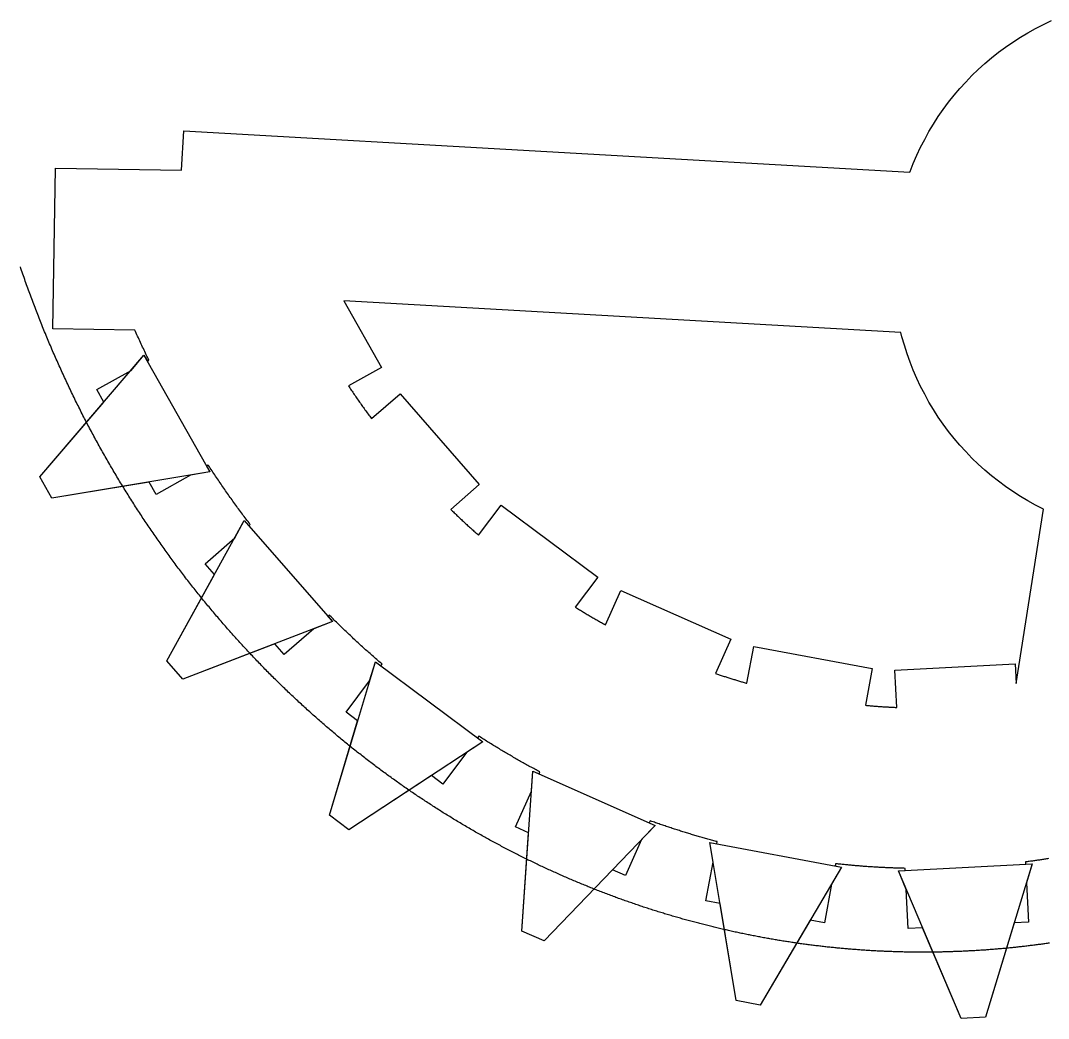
# Model space of a CAD drawing. Header units: millimetres. Extents: x -43 to 159, y -28 to 10.
# Drawn here: x -42.69 to -4.28, y -28.08 to 9.2 of the extents above; entities that cross this region are included whole.
import ezdxf

# ---------------------------------------------------------------- set-up
doc = ezdxf.new("R2010")
doc.units = ezdxf.units.MM

msp = doc.modelspace()

# ---------------------------------------------------------------- linework, layer by layer
at = {"layer": 'CLOSED_SECTOR_BODY'}
msp.add_lwpolyline([(-4.277, -22.107), (-4.315, -22.113), (-4.353, -22.119), (-4.39, -22.125), (-4.428, -22.131), (-4.466, -22.137), (-4.503, -22.142), (-4.541, -22.148), (-4.579, -22.154), (-4.617, -22.159), (-4.655, -22.165), (-4.692, -22.17), (-4.73, -22.176), (-4.768, -22.181), (-4.806, -22.187), (-4.844, -22.192), (-4.882, -22.197), (-4.92, -22.202), (-4.958, -22.207), (-4.997, -22.213), (-5.035, -22.218), (-5.073, -22.223), (-5.111, -22.228), (-5.146, -22.232), (-5.141, -22.317), (-4.891, -22.304), (-5.106, -23.008), (-5.03, -24.477), (-5.563, -24.505), (-6.638, -28.029), (-7.549, -28.078), (-8.989, -24.689), (-9.523, -24.718), (-9.599, -23.255), (-9.891, -22.569), (-9.635, -22.555), (-9.639, -22.471), (-9.647, -22.471), (-9.688, -22.47), (-9.729, -22.469), (-9.771, -22.467), (-9.812, -22.466), (-9.853, -22.465), (-9.895, -22.464), (-9.936, -22.463), (-9.978, -22.461), (-10.019, -22.46), (-10.061, -22.458), (-10.102, -22.457), (-10.144, -22.455), (-10.185, -22.453), (-10.227, -22.452), (-10.269, -22.45), (-10.31, -22.448), (-10.352, -22.446), (-10.394, -22.444), (-10.435, -22.442), (-10.477, -22.44), (-10.519, -22.438), (-10.561, -22.436), (-10.602, -22.434), (-10.644, -22.431), (-10.686, -22.429), (-10.728, -22.426), (-10.77, -22.424), (-10.812, -22.421), (-10.854, -22.419), (-10.896, -22.416), (-10.938, -22.413), (-10.98, -22.41), (-11.022, -22.408), (-11.064, -22.405), (-11.106, -22.402), (-11.148, -22.399), (-11.19, -22.396), (-11.232, -22.392), (-11.275, -22.389), (-11.317, -22.386), (-11.359, -22.382), (-11.401, -22.379), (-11.443, -22.376), (-11.486, -22.372), (-11.528, -22.368), (-11.57, -22.365), (-11.613, -22.361), (-11.655, -22.357), (-11.697, -22.353), (-11.74, -22.349), (-11.782, -22.345), (-11.825, -22.341), (-11.867, -22.337), (-11.91, -22.333), (-11.952, -22.329), (-11.995, -22.325), (-12.037, -22.32), (-12.08, -22.316), (-12.123, -22.311), (-12.165, -22.307), (-12.208, -22.302), (-12.239, -22.299), (-12.255, -22.382), (-12.009, -22.428), (-12.383, -23.061), (-12.655, -24.507), (-13.18, -24.409), (-15.055, -27.581), (-15.952, -27.413), (-16.554, -23.781), (-17.079, -23.683), (-16.808, -22.244), (-16.808, -22.244), (-16.93, -21.507), (-16.678, -21.555), (-16.663, -21.473), (-16.693, -21.465), (-16.738, -21.453), (-16.782, -21.441), (-16.826, -21.429), (-16.87, -21.417), (-16.915, -21.405), (-16.959, -21.393), (-17.003, -21.38), (-17.048, -21.368), (-17.092, -21.356), (-17.137, -21.343), (-17.181, -21.331), (-17.225, -21.318), (-17.27, -21.305), (-17.314, -21.292), (-17.359, -21.28), (-17.403, -21.267), (-17.447, -21.254), (-17.492, -21.24), (-17.536, -21.227), (-17.581, -21.214), (-17.625, -21.201), (-17.67, -21.187), (-17.714, -21.174), (-17.759, -21.16), (-17.803, -21.147), (-17.848, -21.133), (-17.892, -21.119), (-17.937, -21.105), (-17.981, -21.091), (-18.026, -21.077), (-18.07, -21.063), (-18.115, -21.049), (-18.159, -21.035), (-18.204, -21.021), (-18.248, -21.006), (-18.293, -20.992), (-18.338, -20.977), (-18.382, -20.963), (-18.427, -20.948), (-18.471, -20.933), (-18.516, -20.918), (-18.561, -20.903), (-18.605, -20.888), (-18.65, -20.873), (-18.694, -20.858), (-18.739, -20.843), (-18.784, -20.828), (-18.828, -20.812), (-18.873, -20.797), (-18.918, -20.781), (-18.962, -20.765), (-19.007, -20.75), (-19.052, -20.734), (-19.096, -20.718), (-19.141, -20.702), (-19.167, -20.693), (-19.2, -20.768), (-18.971, -20.869), (-19.481, -21.399), (-20.079, -22.743), (-20.567, -22.527), (-23.123, -25.182), (-23.957, -24.812), (-23.706, -21.139), (-24.195, -20.922), (-23.599, -19.585), (-23.548, -18.84), (-23.314, -18.944), (-23.281, -18.871), (-23.293, -18.864), (-23.338, -18.841), (-23.382, -18.817), (-23.426, -18.793), (-23.471, -18.769), (-23.515, -18.745), (-23.559, -18.721), (-23.604, -18.697), (-23.648, -18.673), (-23.692, -18.648), (-23.737, -18.624), (-23.781, -18.599), (-23.825, -18.575), (-23.87, -18.55), (-23.914, -18.525), (-23.958, -18.5), (-24.002, -18.475), (-24.047, -18.45), (-24.091, -18.425), (-24.135, -18.4), (-24.179, -18.375), (-24.223, -18.349), (-24.268, -18.324), (-24.312, -18.298), (-24.356, -18.273), (-24.4, -18.247), (-24.444, -18.221), (-24.488, -18.195), (-24.532, -18.169), (-24.576, -18.143), (-24.62, -18.117), (-24.665, -18.091), (-24.709, -18.064), (-24.753, -18.038), (-24.797, -18.011), (-24.841, -17.985), (-24.885, -17.958), (-24.928, -17.931), (-24.972, -17.905), (-25.016, -17.878), (-25.06, -17.851), (-25.104, -17.823), (-25.148, -17.796), (-25.192, -17.769), (-25.236, -17.742), (-25.279, -17.714), (-25.323, -17.687), (-25.367, -17.659), (-25.411, -17.631), (-25.455, -17.603), (-25.498, -17.575), (-25.542, -17.547), (-25.569, -17.53), (-25.615, -17.593), (-25.416, -17.742), (-26.028, -18.144), (-26.911, -19.324), (-27.339, -19.005), (-30.418, -21.028), (-31.15, -20.483), (-30.092, -16.957), (-30.521, -16.638), (-29.645, -15.468), (-29.43, -14.75), (-29.223, -14.904), (-29.178, -14.843), (-29.215, -14.81), (-29.257, -14.775), (-29.298, -14.739), (-29.34, -14.703), (-29.381, -14.667), (-29.423, -14.631), (-29.464, -14.595), (-29.505, -14.559), (-29.546, -14.522), (-29.588, -14.486), (-29.629, -14.449), (-29.67, -14.413), (-29.711, -14.376), (-29.752, -14.339), (-29.793, -14.302), (-29.834, -14.266), (-29.875, -14.228), (-29.916, -14.191), (-29.957, -14.154), (-29.998, -14.117), (-30.038, -14.079), (-30.079, -14.042), (-30.12, -14.004), (-30.161, -13.967), (-30.201, -13.929), (-30.242, -13.891), (-30.283, -13.853), (-30.323, -13.815), (-30.364, -13.777), (-30.404, -13.739), (-30.445, -13.701), (-30.485, -13.662), (-30.525, -13.624), (-30.566, -13.585), (-30.606, -13.547), (-30.646, -13.508), (-30.686, -13.469), (-30.726, -13.43), (-30.767, -13.391), (-30.807, -13.352), (-30.847, -13.313), (-30.887, -13.274), (-30.927, -13.234), (-30.967, -13.195), (-31.006, -13.155), (-31.046, -13.116), (-31.086, -13.076), (-31.126, -13.036), (-31.147, -13.014), (-31.204, -13.064), (-31.037, -13.255), (-31.729, -13.521), (-32.834, -14.484), (-33.185, -14.082), (-36.623, -15.407), (-37.222, -14.719), (-35.442, -11.497), (-35.793, -11.094), (-34.685, -10.129), (-34.327, -9.48), (-34.16, -9.671), (-34.107, -9.624), (-34.115, -9.613), (-34.151, -9.566), (-34.187, -9.519), (-34.223, -9.472), (-34.258, -9.425), (-34.294, -9.378), (-34.329, -9.331), (-34.364, -9.284), (-34.4, -9.236), (-34.435, -9.189), (-34.47, -9.141), (-34.505, -9.093), (-34.54, -9.046), (-34.576, -8.998), (-34.61, -8.95), (-34.645, -8.902), (-34.68, -8.854), (-34.715, -8.805), (-34.75, -8.757), (-34.784, -8.709), (-34.819, -8.66), (-34.854, -8.612), (-34.888, -8.563), (-34.922, -8.514), (-34.957, -8.466), (-34.991, -8.417), (-35.025, -8.368), (-35.06, -8.319), (-35.094, -8.27), (-35.128, -8.22), (-35.162, -8.171), (-35.196, -8.122), (-35.229, -8.072), (-35.263, -8.023), (-35.297, -7.973), (-35.331, -7.923), (-35.364, -7.873), (-35.398, -7.824), (-35.431, -7.774), (-35.465, -7.723), (-35.498, -7.673), (-35.531, -7.623), (-35.564, -7.573), (-35.598, -7.522), (-35.631, -7.472), (-35.664, -7.421), (-35.674, -7.406), (-35.735, -7.441), (-35.611, -7.66), (-36.339, -7.782), (-37.618, -8.503), (-37.881, -8.039), (-41.516, -8.645), (-41.964, -7.851), (-39.572, -5.053), (-39.835, -4.587), (-38.558, -3.867), (-38.075, -3.301), (-37.949, -3.523), (-37.89, -3.49), (-37.909, -3.452), (-37.936, -3.396), (-37.963, -3.339), (-37.991, -3.282), (-38.018, -3.225), (-38.045, -3.168), (-38.072, -3.111), (-38.099, -3.054), (-38.126, -2.997), (-38.153, -2.94), (-38.18, -2.883), (-38.206, -2.825), (-38.233, -2.768), (-38.259, -2.71), (-38.286, -2.653), (-38.312, -2.595), (-38.338, -2.537), (-38.365, -2.479), (-38.391, -2.422), (-38.416, -2.364), (-41.481, -2.313), (-41.381, 3.686), (-36.674, 3.608), (-36.59, 5.082), (-9.458, 3.542), (-9.453, 3.558), (-9.331, 3.865), (-9.2, 4.168), (-9.058, 4.467), (-8.907, 4.761), (-8.747, 5.05), (-8.577, 5.333), (-8.398, 5.611), (-8.21, 5.883), (-8.013, 6.148), (-7.807, 6.407), (-7.594, 6.659), (-7.372, 6.904), (-7.142, 7.142), (-6.904, 7.372), (-6.659, 7.594), (-6.407, 7.807), (-6.148, 8.013), (-5.883, 8.21), (-5.611, 8.398), (-5.333, 8.577), (-5.05, 8.747), (-4.761, 8.907), (-4.467, 9.058), (-4.168, 9.2)], dxfattribs=at)
at = {"layer": 'OPEN_PITCH_SECTOR_REFERENCE'}
msp.add_lwpolyline([(-4.246, -25.263), (-4.288, -25.269), (-4.329, -25.275), (-4.371, -25.281), (-4.413, -25.287), (-4.455, -25.293), (-4.497, -25.299), (-4.539, -25.304), (-4.581, -25.31), (-4.623, -25.316), (-4.666, -25.321), (-4.708, -25.327), (-4.75, -25.332), (-4.792, -25.337), (-4.834, -25.343), (-4.877, -25.348), (-4.919, -25.353), (-4.961, -25.359), (-5.004, -25.364), (-5.046, -25.369), (-5.089, -25.374), (-5.131, -25.379), (-5.174, -25.384), (-5.216, -25.389), (-5.259, -25.394), (-5.301, -25.398), (-5.344, -25.403), (-5.387, -25.408), (-5.429, -25.413), (-5.472, -25.417), (-5.515, -25.422), (-5.558, -25.426), (-5.601, -25.431), (-5.643, -25.435), (-5.686, -25.439), (-5.729, -25.443), (-5.772, -25.448), (-5.815, -25.452), (-5.858, -25.456), (-5.901, -25.46), (-5.944, -25.464), (-5.988, -25.468), (-6.031, -25.472), (-6.074, -25.476), (-6.117, -25.479), (-6.16, -25.483), (-6.204, -25.487), (-6.247, -25.49), (-6.29, -25.494), (-6.334, -25.498), (-6.377, -25.501), (-6.42, -25.504), (-6.464, -25.508), (-6.507, -25.511), (-6.551, -25.514), (-6.595, -25.517), (-6.638, -25.521), (-6.682, -25.524), (-6.725, -25.527), (-6.769, -25.53), (-6.813, -25.532), (-6.857, -25.535), (-6.9, -25.538), (-6.944, -25.541), (-6.988, -25.544), (-7.032, -25.546), (-7.076, -25.549), (-7.12, -25.551), (-7.164, -25.554), (-7.208, -25.556), (-7.252, -25.558), (-7.296, -25.561), (-7.34, -25.563), (-7.384, -25.565), (-7.428, -25.567), (-7.472, -25.569), (-7.516, -25.571), (-7.561, -25.573), (-7.605, -25.575), (-7.649, -25.577), (-7.693, -25.578), (-7.738, -25.58), (-7.782, -25.582), (-7.826, -25.583), (-7.871, -25.585), (-7.915, -25.586), (-7.96, -25.588), (-8.004, -25.589), (-8.049, -25.59), (-8.094, -25.592), (-8.138, -25.593), (-8.183, -25.594), (-8.227, -25.595), (-8.272, -25.596), (-8.317, -25.597), (-8.362, -25.598), (-8.406, -25.598), (-8.451, -25.599), (-8.496, -25.6), (-8.541, -25.6), (-8.586, -25.601), (-8.631, -25.601), (-8.676, -25.602), (-8.721, -25.602), (-8.766, -25.603), (-8.811, -25.603), (-8.856, -25.603), (-8.901, -25.603), (-8.946, -25.603), (-8.991, -25.603), (-9.036, -25.603), (-9.082, -25.603), (-9.127, -25.603), (-9.172, -25.603), (-9.217, -25.602), (-9.263, -25.602), (-9.308, -25.601), (-9.353, -25.601), (-9.399, -25.6), (-9.444, -25.6), (-9.49, -25.599), (-9.535, -25.598), (-9.581, -25.598), (-9.626, -25.597), (-9.672, -25.596), (-9.717, -25.595), (-9.763, -25.594), (-9.809, -25.593), (-9.854, -25.591), (-9.9, -25.59), (-9.946, -25.589), (-9.992, -25.587), (-10.037, -25.586), (-10.083, -25.584), (-10.129, -25.583), (-10.175, -25.581), (-10.221, -25.579), (-10.267, -25.578), (-10.313, -25.576), (-10.359, -25.574), (-10.405, -25.572), (-10.451, -25.57), (-10.497, -25.568), (-10.543, -25.566), (-10.589, -25.563), (-10.635, -25.561), (-10.681, -25.559), (-10.727, -25.556), (-10.773, -25.554), (-10.82, -25.551), (-10.866, -25.549), (-10.912, -25.546), (-10.958, -25.543), (-11.005, -25.54), (-11.051, -25.537), (-11.097, -25.534), (-11.144, -25.531), (-11.19, -25.528), (-11.237, -25.525), (-11.283, -25.522), (-11.33, -25.519), (-11.376, -25.515), (-11.423, -25.512), (-11.469, -25.508), (-11.516, -25.505), (-11.562, -25.501), (-11.609, -25.497), (-11.656, -25.494), (-11.702, -25.49), (-11.749, -25.486), (-11.796, -25.482), (-11.843, -25.478), (-11.889, -25.474), (-11.936, -25.47), (-11.983, -25.465), (-12.03, -25.461), (-12.077, -25.457), (-12.124, -25.452), (-12.171, -25.447), (-12.217, -25.443), (-12.264, -25.438), (-12.311, -25.433), (-12.358, -25.429), (-12.405, -25.424), (-12.453, -25.419), (-12.5, -25.414), (-12.547, -25.409), (-12.594, -25.403), (-12.641, -25.398), (-12.688, -25.393), (-12.735, -25.388), (-12.783, -25.382), (-12.83, -25.377), (-12.877, -25.371), (-12.924, -25.365), (-12.972, -25.36), (-13.019, -25.354), (-13.066, -25.348), (-13.114, -25.342), (-13.161, -25.336), (-13.208, -25.33), (-13.256, -25.324), (-13.303, -25.317), (-13.351, -25.311), (-13.398, -25.305), (-13.446, -25.298), (-13.493, -25.292), (-13.541, -25.285), (-13.588, -25.278), (-13.636, -25.272), (-13.683, -25.265), (-13.731, -25.258), (-13.779, -25.251), (-13.826, -25.244), (-13.874, -25.237), (-13.922, -25.229), (-13.969, -25.222), (-14.017, -25.215), (-14.065, -25.207), (-14.113, -25.2), (-14.16, -25.192), (-14.208, -25.185), (-14.256, -25.177), (-14.304, -25.169), (-14.352, -25.161), (-14.4, -25.153), (-14.448, -25.145), (-14.495, -25.137), (-14.543, -25.129), (-14.591, -25.121), (-14.639, -25.113), (-14.687, -25.104), (-14.735, -25.096), (-14.783, -25.087), (-14.831, -25.079), (-14.879, -25.07), (-14.928, -25.061), (-14.976, -25.052), (-15.024, -25.043), (-15.072, -25.034), (-15.12, -25.025), (-15.168, -25.016), (-15.216, -25.007), (-15.265, -24.997), (-15.313, -24.988), (-15.361, -24.979), (-15.409, -24.969), (-15.457, -24.959), (-15.506, -24.95), (-15.554, -24.94), (-15.602, -24.93), (-15.651, -24.92), (-15.699, -24.91), (-15.747, -24.9), (-15.796, -24.89), (-15.844, -24.88), (-15.892, -24.869), (-15.941, -24.859), (-15.989, -24.849), (-16.038, -24.838), (-16.086, -24.827), (-16.135, -24.817), (-16.183, -24.806), (-16.232, -24.795), (-16.28, -24.784), (-16.329, -24.773), (-16.377, -24.762), (-16.426, -24.751), (-16.474, -24.74), (-16.523, -24.728), (-16.571, -24.717), (-16.62, -24.705), (-16.669, -24.694), (-16.717, -24.682), (-16.766, -24.67), (-16.815, -24.658), (-16.863, -24.647), (-16.912, -24.635), (-16.961, -24.623), (-17.009, -24.61), (-17.058, -24.598), (-17.107, -24.586), (-17.155, -24.573), (-17.204, -24.561), (-17.253, -24.548), (-17.302, -24.536), (-17.351, -24.523), (-17.399, -24.51), (-17.448, -24.497), (-17.497, -24.485), (-17.546, -24.472), (-17.595, -24.458), (-17.643, -24.445), (-17.692, -24.432), (-17.741, -24.419), (-17.79, -24.405), (-17.839, -24.392), (-17.888, -24.378), (-17.937, -24.364), (-17.986, -24.351), (-18.035, -24.337), (-18.083, -24.323), (-18.132, -24.309), (-18.181, -24.295), (-18.23, -24.28), (-18.279, -24.266), (-18.328, -24.252), (-18.377, -24.237), (-18.426, -24.223), (-18.475, -24.208), (-18.524, -24.194), (-18.573, -24.179), (-18.622, -24.164), (-18.671, -24.149), (-18.72, -24.134), (-18.769, -24.119), (-18.818, -24.104), (-18.867, -24.089), (-18.917, -24.073), (-18.966, -24.058), (-19.015, -24.042), (-19.064, -24.027), (-19.113, -24.011), (-19.162, -23.995), (-19.211, -23.979), (-19.26, -23.963), (-19.309, -23.947), (-19.358, -23.931), (-19.408, -23.915), (-19.457, -23.899), (-19.506, -23.882), (-19.555, -23.866), (-19.604, -23.849), (-19.653, -23.833), (-19.702, -23.816), (-19.752, -23.799), (-19.801, -23.782), (-19.85, -23.765), (-19.899, -23.748), (-19.948, -23.731), (-19.997, -23.714), (-20.047, -23.697), (-20.096, -23.679), (-20.145, -23.662), (-20.194, -23.644), (-20.243, -23.627), (-20.293, -23.609), (-20.342, -23.591), (-20.391, -23.573), (-20.44, -23.555), (-20.489, -23.537), (-20.539, -23.519), (-20.588, -23.501), (-20.637, -23.482), (-20.686, -23.464), (-20.735, -23.445), (-20.785, -23.427), (-20.834, -23.408), (-20.883, -23.389), (-20.932, -23.37), (-20.981, -23.351), (-21.031, -23.332), (-21.08, -23.313), (-21.129, -23.294), (-21.178, -23.275), (-21.228, -23.255), (-21.277, -23.236), (-21.326, -23.216), (-21.375, -23.197), (-21.424, -23.177), (-21.474, -23.157), (-21.523, -23.137), (-21.572, -23.117), (-21.621, -23.097), (-21.671, -23.077), (-21.72, -23.057), (-21.769, -23.036), (-21.818, -23.016), (-21.867, -22.995), (-21.917, -22.975), (-21.966, -22.954), (-22.015, -22.933), (-22.064, -22.912), (-22.113, -22.891), (-22.163, -22.87), (-22.212, -22.849), (-22.261, -22.828), (-22.31, -22.806), (-22.359, -22.785), (-22.408, -22.763), (-22.458, -22.742), (-22.507, -22.72), (-22.556, -22.698), (-22.605, -22.676), (-22.654, -22.654), (-22.703, -22.632), (-22.753, -22.61), (-22.802, -22.588), (-22.851, -22.565), (-22.9, -22.543), (-22.949, -22.521), (-22.998, -22.498), (-23.047, -22.475), (-23.096, -22.452), (-23.145, -22.43), (-23.195, -22.407), (-23.244, -22.384), (-23.293, -22.36), (-23.342, -22.337), (-23.391, -22.314), (-23.44, -22.29), (-23.489, -22.267), (-23.538, -22.243), (-23.587, -22.22), (-23.636, -22.196), (-23.685, -22.172), (-23.734, -22.148), (-23.783, -22.124), (-23.832, -22.1), (-23.881, -22.075), (-23.93, -22.051), (-23.979, -22.027), (-24.028, -22.002), (-24.077, -21.977), (-24.126, -21.953), (-24.175, -21.928), (-24.224, -21.903), (-24.273, -21.878), (-24.321, -21.853), (-24.37, -21.828), (-24.419, -21.803), (-24.468, -21.777), (-24.517, -21.752), (-24.566, -21.726), (-24.615, -21.701), (-24.663, -21.675), (-24.712, -21.649), (-24.761, -21.623), (-24.81, -21.597), (-24.858, -21.571), (-24.907, -21.545), (-24.956, -21.519), (-25.005, -21.492), (-25.053, -21.466), (-25.102, -21.439), (-25.151, -21.413), (-25.199, -21.386), (-25.248, -21.359), (-25.297, -21.332), (-25.345, -21.305), (-25.394, -21.278), (-25.443, -21.251), (-25.491, -21.223), (-25.54, -21.196), (-25.588, -21.169), (-25.637, -21.141), (-25.685, -21.113), (-25.734, -21.085), (-25.782, -21.058), (-25.831, -21.03), (-25.879, -21.002), (-25.928, -20.973), (-25.976, -20.945), (-26.025, -20.917), (-26.073, -20.888), (-26.121, -20.86), (-26.17, -20.831), (-26.218, -20.803), (-26.266, -20.774), (-26.315, -20.745), (-26.363, -20.716), (-26.411, -20.687), (-26.46, -20.658), (-26.508, -20.628), (-26.556, -20.599), (-26.604, -20.57), (-26.652, -20.54), (-26.701, -20.51), (-26.749, -20.481), (-26.797, -20.451), (-26.845, -20.421), (-26.893, -20.391), (-26.941, -20.361), (-26.989, -20.33), (-27.037, -20.3), (-27.085, -20.27), (-27.133, -20.239), (-27.181, -20.209), (-27.229, -20.178), (-27.277, -20.147), (-27.325, -20.116), (-27.373, -20.085), (-27.421, -20.054), (-27.469, -20.023), (-27.516, -19.992), (-27.564, -19.96), (-27.612, -19.929), (-27.66, -19.897), (-27.707, -19.866), (-27.755, -19.834), (-27.803, -19.802), (-27.85, -19.77), (-27.898, -19.738), (-27.946, -19.706), (-27.993, -19.674), (-28.041, -19.642), (-28.088, -19.609), (-28.136, -19.577), (-28.183, -19.544), (-28.231, -19.511), (-28.278, -19.479), (-28.325, -19.446), (-28.373, -19.413), (-28.42, -19.38), (-28.468, -19.347), (-28.515, -19.313), (-28.562, -19.28), (-28.609, -19.246), (-28.657, -19.213), (-28.704, -19.179), (-28.751, -19.145), (-28.798, -19.112), (-28.845, -19.078), (-28.892, -19.044), (-28.939, -19.01), (-28.986, -18.975), (-29.033, -18.941), (-29.08, -18.907), (-29.127, -18.872), (-29.174, -18.837), (-29.221, -18.803), (-29.268, -18.768), (-29.315, -18.733), (-29.361, -18.698), (-29.408, -18.663), (-29.455, -18.628), (-29.502, -18.593), (-29.548, -18.557), (-29.595, -18.522), (-29.642, -18.486), (-29.688, -18.45), (-29.735, -18.415), (-29.781, -18.379), (-29.828, -18.343), (-29.874, -18.307), (-29.921, -18.271), (-29.967, -18.235), (-30.013, -18.198), (-30.06, -18.162), (-30.106, -18.125), (-30.152, -18.089), (-30.198, -18.052), (-30.245, -18.015), (-30.291, -17.978), (-30.337, -17.941), (-30.383, -17.904), (-30.429, -17.867), (-30.475, -17.83), (-30.521, -17.792), (-30.567, -17.755), (-30.613, -17.717), (-30.659, -17.679), (-30.705, -17.642), (-30.75, -17.604), (-30.796, -17.566), (-30.842, -17.528), (-30.888, -17.49), (-30.933, -17.451), (-30.979, -17.413), (-31.024, -17.374), (-31.07, -17.336), (-31.115, -17.297), (-31.161, -17.259), (-31.206, -17.22), (-31.252, -17.181), (-31.297, -17.142), (-31.342, -17.103), (-31.388, -17.063), (-31.433, -17.024), (-31.478, -16.985), (-31.523, -16.945), (-31.568, -16.906), (-31.614, -16.866), (-31.659, -16.826), (-31.704, -16.786), (-31.749, -16.746), (-31.793, -16.706), (-31.838, -16.666), (-31.883, -16.626), (-31.928, -16.585), (-31.973, -16.545), (-32.017, -16.504), (-32.062, -16.464), (-32.107, -16.423), (-32.151, -16.382), (-32.196, -16.341), (-32.24, -16.3), (-32.285, -16.259), (-32.329, -16.218), (-32.374, -16.176), (-32.418, -16.135), (-32.462, -16.093), (-32.507, -16.052), (-32.551, -16.01), (-32.595, -15.968), (-32.639, -15.926), (-32.683, -15.884), (-32.727, -15.842), (-32.771, -15.8), (-32.815, -15.758), (-32.859, -15.715), (-32.903, -15.673), (-32.947, -15.63), (-32.99, -15.587), (-33.034, -15.545), (-33.078, -15.502), (-33.121, -15.459), (-33.165, -15.416), (-33.209, -15.373), (-33.252, -15.329), (-33.295, -15.286), (-33.339, -15.243), (-33.382, -15.199), (-33.425, -15.155), (-33.469, -15.112), (-33.512, -15.068), (-33.555, -15.024), (-33.598, -14.98), (-33.641, -14.936), (-33.684, -14.892), (-33.727, -14.847), (-33.77, -14.803), (-33.813, -14.758), (-33.856, -14.714), (-33.898, -14.669), (-33.941, -14.624), (-33.984, -14.579), (-34.026, -14.535), (-34.069, -14.489), (-34.111, -14.444), (-34.154, -14.399), (-34.196, -14.354), (-34.238, -14.308), (-34.281, -14.263), (-34.323, -14.217), (-34.365, -14.171), (-34.407, -14.125), (-34.449, -14.08), (-34.491, -14.034), (-34.533, -13.987), (-34.575, -13.941), (-34.617, -13.895), (-34.659, -13.849), (-34.701, -13.802), (-34.742, -13.755), (-34.784, -13.709), (-34.826, -13.662), (-34.867, -13.615), (-34.909, -13.568), (-34.95, -13.521), (-34.991, -13.474), (-35.033, -13.427), (-35.074, -13.379), (-35.115, -13.332), (-35.156, -13.284), (-35.197, -13.237), (-35.238, -13.189), (-35.279, -13.141), (-35.32, -13.093), (-35.361, -13.045), (-35.402, -12.997), (-35.443, -12.949), (-35.483, -12.901), (-35.524, -12.853), (-35.565, -12.804), (-35.605, -12.755), (-35.646, -12.707), (-35.686, -12.658), (-35.726, -12.609), (-35.767, -12.56), (-35.807, -12.511), (-35.847, -12.462), (-35.887, -12.413), (-35.927, -12.364), (-35.967, -12.314), (-36.007, -12.265), (-36.047, -12.215), (-36.087, -12.165), (-36.126, -12.116), (-36.166, -12.066), (-36.205, -12.016), (-36.245, -11.966), (-36.285, -11.916), (-36.324, -11.865), (-36.363, -11.815), (-36.403, -11.765), (-36.442, -11.714), (-36.481, -11.664), (-36.52, -11.613), (-36.559, -11.562), (-36.598, -11.511), (-36.637, -11.46), (-36.676, -11.409), (-36.715, -11.358), (-36.753, -11.307), (-36.792, -11.255), (-36.83, -11.204), (-36.869, -11.152), (-36.907, -11.101), (-36.946, -11.049), (-36.984, -10.997), (-37.022, -10.945), (-37.061, -10.893), (-37.099, -10.841), (-37.137, -10.789), (-37.175, -10.737), (-37.213, -10.685), (-37.251, -10.632), (-37.288, -10.58), (-37.326, -10.527), (-37.364, -10.474), (-37.401, -10.422), (-37.439, -10.369), (-37.476, -10.316), (-37.514, -10.263), (-37.551, -10.209), (-37.588, -10.156), (-37.625, -10.103), (-37.662, -10.049), (-37.699, -9.996), (-37.736, -9.942), (-37.773, -9.888), (-37.81, -9.835), (-37.847, -9.781), (-37.883, -9.727), (-37.92, -9.673), (-37.957, -9.619), (-37.993, -9.564), (-38.029, -9.51), (-38.066, -9.456), (-38.102, -9.401), (-38.138, -9.346), (-38.174, -9.292), (-38.21, -9.237), (-38.246, -9.182), (-38.282, -9.127), (-38.318, -9.072), (-38.354, -9.017), (-38.389, -8.962), (-38.425, -8.906), (-38.46, -8.851), (-38.496, -8.795), (-38.531, -8.74), (-38.566, -8.684), (-38.602, -8.628), (-38.637, -8.573), (-38.672, -8.517), (-38.707, -8.461), (-38.742, -8.405), (-38.776, -8.348), (-38.811, -8.292), (-38.846, -8.236), (-38.88, -8.179), (-38.915, -8.123), (-38.949, -8.066), (-38.984, -8.009), (-39.018, -7.952), (-39.052, -7.896), (-39.086, -7.839), (-39.12, -7.782), (-39.154, -7.724), (-39.188, -7.667), (-39.222, -7.61), (-39.256, -7.552), (-39.289, -7.495), (-39.323, -7.437), (-39.357, -7.38), (-39.39, -7.322), (-39.423, -7.264), (-39.457, -7.206), (-39.49, -7.148), (-39.523, -7.09), (-39.556, -7.032), (-39.589, -6.973), (-39.622, -6.915), (-39.654, -6.857), (-39.687, -6.798), (-39.72, -6.739), (-39.752, -6.681), (-39.785, -6.622), (-39.817, -6.563), (-39.849, -6.504), (-39.882, -6.445), (-39.914, -6.386), (-39.946, -6.327), (-39.978, -6.267), (-40.009, -6.208), (-40.041, -6.149), (-40.073, -6.089), (-40.105, -6.029), (-40.136, -5.97), (-40.167, -5.91), (-40.199, -5.85), (-40.23, -5.79), (-40.261, -5.73), (-40.292, -5.67), (-40.323, -5.61), (-40.354, -5.549), (-40.385, -5.489), (-40.416, -5.429), (-40.447, -5.368), (-40.477, -5.307), (-40.508, -5.247), (-40.538, -5.186), (-40.568, -5.125), (-40.599, -5.064), (-40.629, -5.003), (-40.659, -4.942), (-40.689, -4.881), (-40.719, -4.819), (-40.748, -4.758), (-40.778, -4.697), (-40.808, -4.635), (-40.837, -4.573), (-40.867, -4.512), (-40.896, -4.45), (-40.925, -4.388), (-40.954, -4.326), (-40.984, -4.264), (-41.013, -4.202), (-41.041, -4.14), (-41.07, -4.078), (-41.099, -4.015), (-41.128, -3.953), (-41.156, -3.89), (-41.184, -3.828), (-41.213, -3.765), (-41.241, -3.702), (-41.269, -3.64), (-41.297, -3.577), (-41.325, -3.514), (-41.353, -3.451), (-41.381, -3.388), (-41.409, -3.324), (-41.436, -3.261), (-41.464, -3.198), (-41.491, -3.134), (-41.519, -3.071), (-41.546, -3.007), (-41.573, -2.944), (-41.6, -2.88), (-41.627, -2.816), (-41.654, -2.752), (-41.68, -2.688), (-41.707, -2.624), (-41.734, -2.56), (-41.76, -2.496), (-41.787, -2.431), (-41.813, -2.367), (-41.839, -2.303), (-41.865, -2.238), (-41.891, -2.173), (-41.917, -2.109), (-41.943, -2.044), (-41.968, -1.979), (-41.994, -1.914), (-42.02, -1.849), (-42.045, -1.784), (-42.07, -1.719), (-42.095, -1.654), (-42.121, -1.589), (-42.146, -1.523), (-42.17, -1.458), (-42.195, -1.392), (-42.22, -1.327), (-42.245, -1.261), (-42.269, -1.195), (-42.294, -1.13), (-42.318, -1.064), (-42.342, -0.998), (-42.366, -0.932), (-42.39, -0.866), (-42.414, -0.8), (-42.438, -0.733), (-42.462, -0.667), (-42.485, -0.601), (-42.509, -0.534), (-42.532, -0.468), (-42.556, -0.401), (-42.579, -0.334), (-42.602, -0.268), (-42.625, -0.201), (-42.647, -0.134), (-42.672, -0.067), (-42.687, 0)], dxfattribs=at)
at = {"layer": 'OPEN_WEB_CUTOUT'}
msp.add_lwpolyline([(-30.435, -4.451), (-30.415, -4.481), (-30.387, -4.523), (-30.359, -4.564), (-30.331, -4.606), (-30.303, -4.647), (-30.275, -4.688), (-30.247, -4.729), (-30.218, -4.77), (-30.19, -4.812), (-30.162, -4.852), (-30.133, -4.893), (-30.105, -4.934), (-30.076, -4.975), (-30.048, -5.016), (-30.019, -5.056), (-29.991, -5.097), (-29.962, -5.137), (-29.933, -5.177), (-29.905, -5.218), (-29.876, -5.258), (-29.847, -5.298), (-29.818, -5.338), (-29.789, -5.378), (-29.76, -5.418), (-29.731, -5.458), (-29.702, -5.498), (-29.673, -5.537), (-29.643, -5.577), (-29.614, -5.617), (-29.585, -5.656), (-29.573, -5.672), (-28.508, -4.744), (-25.549, -8.134), (-26.612, -9.062), (-26.581, -9.092), (-26.548, -9.125), (-26.515, -9.157), (-26.482, -9.189), (-26.448, -9.22), (-26.415, -9.252), (-26.382, -9.284), (-26.349, -9.316), (-26.316, -9.347), (-26.282, -9.379), (-26.249, -9.41), (-26.216, -9.441), (-26.182, -9.473), (-26.149, -9.504), (-26.116, -9.535), (-26.082, -9.566), (-26.049, -9.597), (-26.015, -9.628), (-25.982, -9.659), (-25.948, -9.689), (-25.915, -9.72), (-25.881, -9.751), (-25.847, -9.781), (-25.814, -9.812), (-25.78, -9.842), (-25.746, -9.872), (-25.713, -9.902), (-25.679, -9.933), (-25.645, -9.963), (-25.611, -9.993), (-25.577, -10.023), (-25.573, -10.026), (-24.731, -8.901), (-21.12, -11.587), (-21.962, -12.712), (-21.946, -12.722), (-21.911, -12.744), (-21.875, -12.766), (-21.839, -12.788), (-21.803, -12.809), (-21.768, -12.831), (-21.732, -12.853), (-21.696, -12.875), (-21.66, -12.896), (-21.625, -12.918), (-21.589, -12.939), (-21.553, -12.96), (-21.517, -12.982), (-21.481, -13.003), (-21.445, -13.024), (-21.41, -13.045), (-21.374, -13.066), (-21.338, -13.087), (-21.302, -13.108), (-21.266, -13.129), (-21.23, -13.149), (-21.194, -13.17), (-21.158, -13.19), (-21.122, -13.211), (-21.087, -13.231), (-21.051, -13.252), (-21.015, -13.272), (-20.979, -13.292), (-20.943, -13.312), (-20.907, -13.332), (-20.871, -13.352), (-20.835, -13.372), (-20.834, -13.372), (-20.265, -12.093), (-16.15, -13.914), (-16.719, -15.192), (-16.687, -15.203), (-16.652, -15.215), (-16.616, -15.227), (-16.58, -15.239), (-16.544, -15.251), (-16.508, -15.263), (-16.472, -15.275), (-16.436, -15.286), (-16.4, -15.298), (-16.365, -15.31), (-16.329, -15.321), (-16.293, -15.333), (-16.257, -15.344), (-16.221, -15.355), (-16.185, -15.366), (-16.15, -15.378), (-16.114, -15.389), (-16.078, -15.4), (-16.042, -15.411), (-16.006, -15.422), (-15.971, -15.433), (-15.935, -15.444), (-15.899, -15.454), (-15.863, -15.465), (-15.828, -15.476), (-15.792, -15.486), (-15.756, -15.497), (-15.72, -15.507), (-15.685, -15.518), (-15.649, -15.528), (-15.613, -15.538), (-15.578, -15.549), (-15.548, -15.557), (-15.29, -14.186), (-10.866, -15.01), (-11.124, -16.381), (-11.115, -16.381), (-11.082, -16.385), (-11.048, -16.388), (-11.014, -16.39), (-10.98, -16.393), (-10.946, -16.396), (-10.912, -16.399), (-10.879, -16.402), (-10.845, -16.404), (-10.811, -16.407), (-10.778, -16.41), (-10.744, -16.412), (-10.71, -16.415), (-10.676, -16.417), (-10.643, -16.419), (-10.609, -16.422), (-10.576, -16.424), (-10.542, -16.426), (-10.509, -16.429), (-10.475, -16.431), (-10.441, -16.433), (-10.408, -16.435), (-10.374, -16.437), (-10.341, -16.439), (-10.308, -16.441), (-10.274, -16.443), (-10.241, -16.444), (-10.207, -16.446), (-10.174, -16.448), (-10.141, -16.449), (-10.107, -16.451), (-10.074, -16.453), (-10.041, -16.454), (-10.007, -16.456), (-9.974, -16.457), (-9.951, -16.458), (-10.023, -15.067), (-5.529, -14.826), (-5.491, -15.562), (-4.466, -9.059), (-4.467, -9.058), (-4.761, -8.907), (-5.05, -8.747), (-5.333, -8.577), (-5.611, -8.398), (-5.883, -8.21), (-6.148, -8.013), (-6.407, -7.807), (-6.659, -7.594), (-6.904, -7.372), (-7.142, -7.142), (-7.372, -6.904), (-7.594, -6.659), (-7.807, -6.407), (-8.013, -6.148), (-8.21, -5.883), (-8.398, -5.611), (-8.577, -5.333), (-8.747, -5.05), (-8.907, -4.761), (-9.058, -4.467), (-9.2, -4.168), (-9.331, -3.865), (-9.453, -3.558), (-9.564, -3.247), (-9.665, -2.932), (-9.756, -2.614), (-9.797, -2.449), (-30.61, -1.267), (-29.201, -3.755), (-30.435, -4.451)], close=True, dxfattribs=at)
at = {"layer": 'TOOTH_PROFILE_005'}
msp.add_lwpolyline([(-4.891, -22.304), (-6.638, -28.029), (-7.549, -28.078), (-9.891, -22.569), (-4.891, -22.304)], close=True, dxfattribs=at)
at = {"layer": 'TOOTH_PROFILE_006'}
msp.add_lwpolyline([(-12.009, -22.428), (-15.055, -27.581), (-15.952, -27.413), (-16.93, -21.507), (-12.009, -22.428)], close=True, dxfattribs=at)
at = {"layer": 'TOOTH_PROFILE_007'}
msp.add_lwpolyline([(-18.971, -20.869), (-23.123, -25.182), (-23.957, -24.812), (-23.548, -18.84), (-18.971, -20.869)], close=True, dxfattribs=at)
at = {"layer": 'TOOTH_PROFILE_008'}
msp.add_lwpolyline([(-25.416, -17.742), (-30.418, -21.028), (-31.15, -20.483), (-29.43, -14.75), (-25.416, -17.742)], close=True, dxfattribs=at)
at = {"layer": 'TOOTH_PROFILE_009'}
msp.add_lwpolyline([(-31.037, -13.255), (-36.623, -15.407), (-37.222, -14.719), (-34.327, -9.48), (-31.037, -13.255)], close=True, dxfattribs=at)
at = {"layer": 'TOOTH_PROFILE_010'}
msp.add_lwpolyline([(-35.611, -7.66), (-41.516, -8.645), (-41.964, -7.851), (-38.075, -3.301), (-35.611, -7.66)], close=True, dxfattribs=at)

doc.saveas('drawing.dxf')
